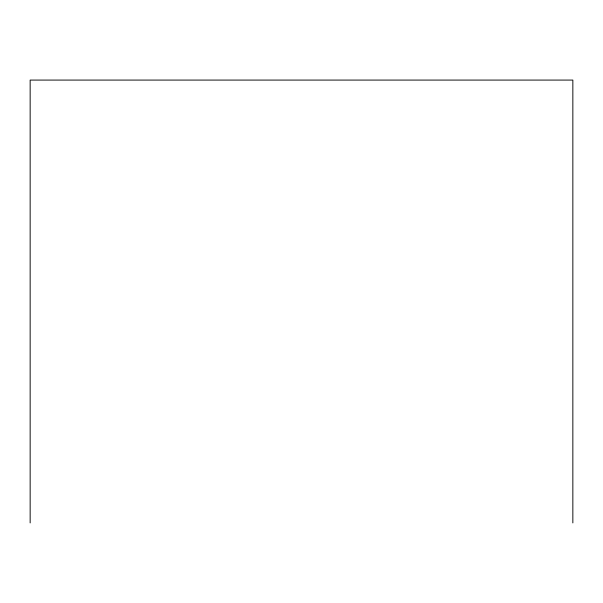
<?xml version="1.0" encoding="UTF-8"?>
<svg xmlns="http://www.w3.org/2000/svg" width="603" height="603" viewBox="0 0 603 603"><rect width="100%" height="100%" fill="white"/><g stroke="black" fill="none" stroke-linecap="round" stroke-linejoin="round"><path stroke-width="0.9" d="M572.85 522.922L572.85 80.078L30.15 80.078L30.15 522.922"/></g></svg>
